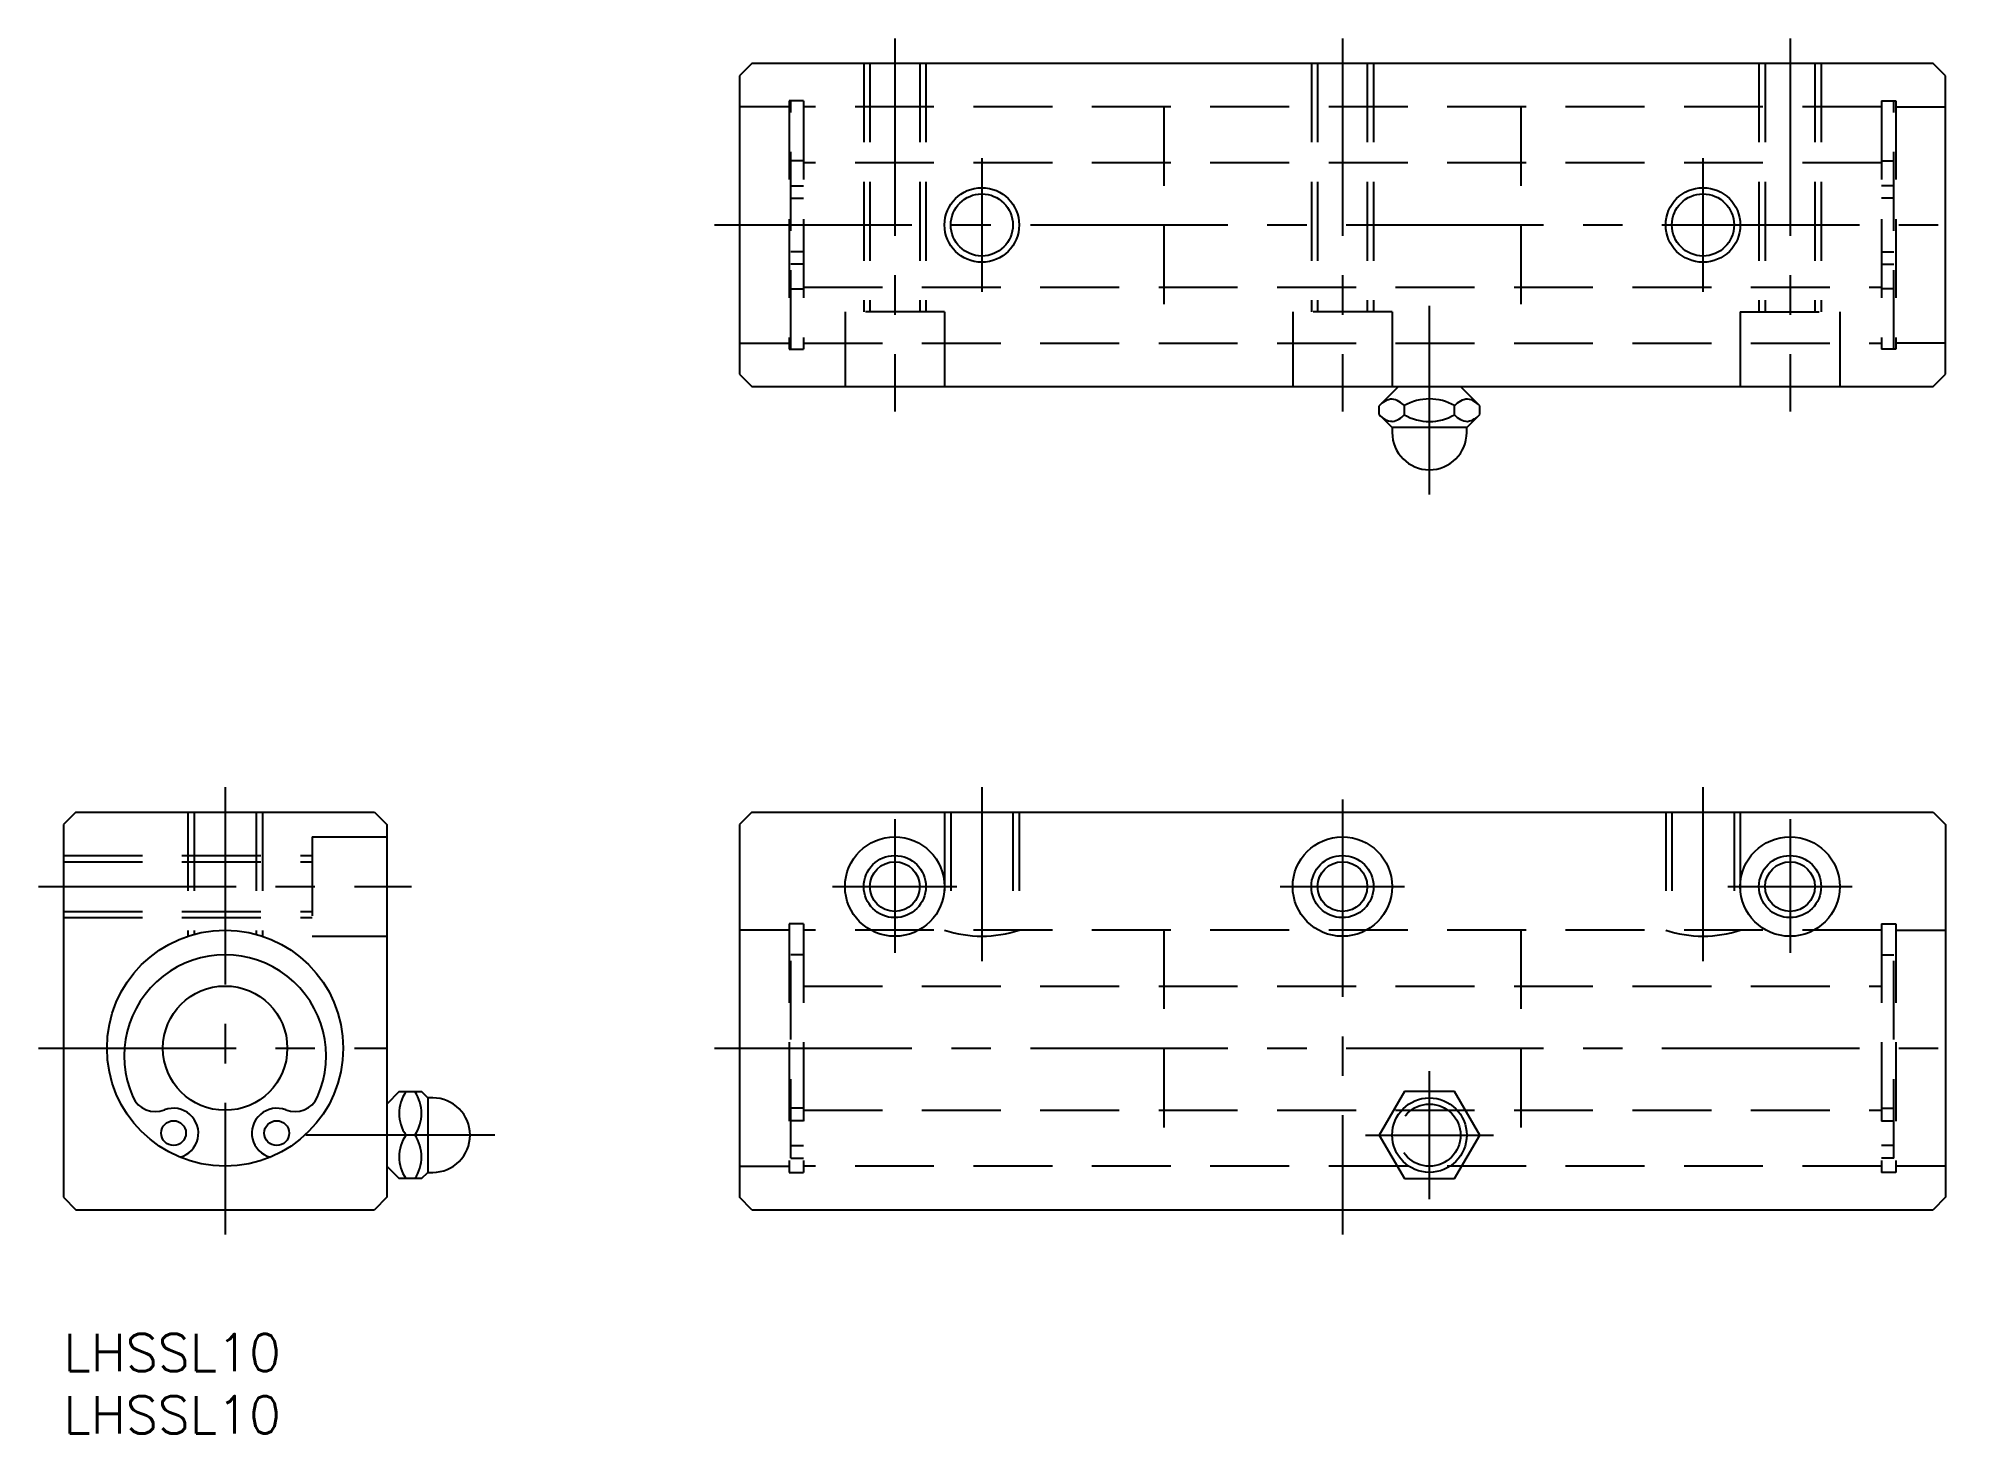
# Model space of a CAD drawing. Extents: x -2 to 153, y -8 to 104.
import ezdxf

# ---------------------------------------------------------------- set-up
doc = ezdxf.new("R2010")
doc.units = 0
doc.header["$LTSCALE"] = 0.5
doc.linetypes.add('CENTER', pattern=[50.8, 31.75, -6.35, 6.35, -6.35])
doc.linetypes.add('DASHED', pattern=[19.05, 12.7, -6.35])
doc.layers.get('0').update_dxf_attribs({"linetype": 'CONTINUOUS'})
for name, color, linetype in [('MSM_CENTER', 1, 'CENTER'), ('MSM_CONTINUOUS', 7, 'CONTINUOUS'), ('MSM_DASHED', 4, 'DASHED'), ('MSM_NARROW', 5, 'CONTINUOUS'), ('MSM_PART_NUMBER', 7, 'CONTINUOUS')]:
    doc.layers.add(name, color=color, linetype=linetype)
doc.styles.get("Standard").update_dxf_attribs({"font": 'txt.shx', "height": 3, "bigfont": 'bigfont.shx'})

# ---------------------------------------------------------------- blocks, each defined once
blk = doc.blocks.new('*U14')
at = {"layer": 'MSM_PART_NUMBER'}
blk.add_text('LHSSL10', height=3, dxfattribs=at).set_placement((0, -3))
blk = doc.blocks.new('*U15')
at = {"layer": 'MSM_PART_NUMBER'}
blk.add_text('LHSSL10', height=3, dxfattribs=at).set_placement((0, -8))

msp = doc.modelspace()

# ---------------------------------------------------------------- linework, layer by layer
for centre, radius, start, end in [((107, 73.7), 1.54, 94.9065, 139.8212), ((106.55, 73.51), 1.75, 42.4502, 79.5637), ((109.86, 71.17), 4.07, 60.1945, 119.8055), ((113.06, 73.7), 1.54, 94.9065, 139.8212), ((112.61, 73.5), 1.76, 42.5784, 79.4355), ((106.95, 74.88), 1.44, 218.7191, 266.8684), ((106.64, 75), 1.58, 278.6031, 319.5849), ((109.86, 77.49), 4.06, 240.1226, 299.8774), ((113.02, 74.9), 1.47, 219.1919, 266.3955), ((112.62, 75.16), 1.75, 280.2516, 317.4071)]:
    msp.add_arc(centre, radius, start, end)
at = {"layer": 'MSM_CENTER'}
for p, q in [((66.86, 104.24), (66.86, 74.24)), ((102.86, 104.24), (102.86, 74.24)), ((138.86, 104.24), (138.86, 74.24)), ((73.86, 94.61), (73.86, 83.86)), ((131.86, 94.61), (131.86, 83.86)), ((52.36, 89.24), (153.36, 89.24)), ((109.86, 67.54), (109.86, 82.74)), ((13, 44), (13, 8)), ((73.86, 44), (73.86, 30.01)), ((131.86, 44), (131.86, 30.01)), ((102.86, 43), (102.86, 8)), ((66.86, 41.42), (66.86, 30.67)), ((138.86, 41.42), (138.86, 30.67)), ((-2, 36), (28, 36)), ((61.86, 36), (71.86, 36)), ((97.86, 36), (107.86, 36)), ((133.86, 36), (143.86, 36)), ((-2, 23), (26, 23)), ((52.36, 23), (153.36, 23)), ((109.86, 10.85), (109.86, 21.15)), ((34.7, 16), (19.5, 16)), ((104.71, 16), (115.01, 16))]:
    msp.add_line(p, q, dxfattribs=at)
at = {"layer": 'MSM_CONTINUOUS'}
for p, q in [((55.36, 102.24), (54.36, 101.24)), ((54.36, 101.24), (54.36, 77.24)), ((150.36, 102.24), (55.36, 102.24)), ((151.36, 101.24), (150.36, 102.24)), ((151.36, 77.24), (151.36, 101.24)), ((54.36, 77.24), (55.36, 76.24)), ((55.36, 76.24), (150.36, 76.24)), ((107.36, 76.24), (105.82, 74.69)), ((113.91, 74.69), (112.36, 76.24)), ((150.36, 76.24), (151.36, 77.24)), ((105.82, 73.98), (105.82, 74.69)), ((107.84, 73.98), (107.84, 74.69)), ((111.88, 73.98), (111.88, 74.69)), ((113.91, 73.98), (113.91, 74.69)), ((105.82, 73.98), (106.86, 72.94)), ((112.86, 72.94), (113.91, 73.98)), ((106.86, 72.94), (106.86, 72.54)), ((112.86, 72.94), (106.86, 72.94)), ((112.86, 72.54), (112.86, 72.94)), ((1, 42), (0, 41)), ((1, 42), (25, 42)), ((25, 42), (26, 41)), ((55.36, 42), (54.36, 41)), ((55.36, 42), (150.36, 42)), ((150.36, 42), (151.36, 41)), ((0, 41), (0, 11)), ((26, 41), (26, 11)), ((54.36, 41), (54.36, 11)), ((151.36, 41), (151.36, 11)), ((26, 26), (26, 26)), ((27, 19.5), (26, 18.5)), ((27, 19.5), (28.8, 19.5)), ((29.3, 19), (28.8, 19.5)), ((29.3, 19), (29.3, 13)), ((29.7, 19), (29.3, 19)), ((107.84, 19.5), (105.82, 16)), ((111.88, 19.5), (107.84, 19.5)), ((113.91, 16), (111.88, 19.5)), ((105.82, 16), (107.84, 12.5)), ((111.88, 12.5), (113.91, 16)), ((26, 13.5), (27, 12.5)), ((28.8, 12.5), (27, 12.5)), ((28.8, 12.5), (29.3, 13)), ((29.3, 13), (29.7, 13)), ((107.84, 12.5), (111.88, 12.5)), ((0, 11), (1, 10)), ((26, 11), (25, 10)), ((55.36, 10), (54.36, 11)), ((151.36, 11), (150.36, 10)), ((1, 10), (25, 10)), ((55.36, 10), (150.36, 10))]:
    msp.add_line(p, q, dxfattribs=at)
for centre, radius in [((73.86, 89.24), 2.5), ((131.86, 89.24), 2.5), ((66.86, 36), 4), ((102.86, 36), 4), ((138.86, 36), 4), ((66.86, 36), 2), ((102.86, 36), 2), ((138.86, 36), 2), ((13, 23), 9.5), ((13, 23), 5), ((109.86, 16), 3), ((8.85, 16.16), 1), ((17.15, 16.16), 1)]:
    msp.add_circle(centre, radius, dxfattribs=at)
for centre, radius, start, end in [((109.86, 72.54), 3, 180, 0), ((13, 22.38), 8.12, 336.0572, 203.9428), ((7.4, 19.89), 2, 203.9428, 291.2223), ((18.6, 19.89), 2, 248.7777, 336.0572), ((30.1, 17.75), 3.1, 145.6425, 214.3575), ((25.7, 17.75), 3.1, 325.6299, 34.3701), ((29.7, 16), 3, 270, 90), ((8.85, 16.16), 2, 284.6994, 111.2223), ((17.15, 16.16), 2, 68.7777, 255.3006), ((30.1, 14.25), 3.1, 145.6279, 214.3721), ((25.7, 14.25), 3.1, 325.6765, 34.3235)]:
    msp.add_arc(centre, radius, start, end, dxfattribs=at)
at = {"layer": 'MSM_DASHED'}
for p, q in [((64.36, 102.24), (64.36, 82.24)), ((64.86, 102.24), (64.86, 82.24)), ((68.86, 102.24), (68.86, 82.24)), ((69.36, 102.24), (69.36, 82.24)), ((100.36, 102.24), (100.36, 82.24)), ((100.86, 102.24), (100.86, 82.24)), ((104.86, 102.24), (104.86, 82.24)), ((105.36, 102.24), (105.36, 82.24)), ((136.36, 102.24), (136.36, 82.24)), ((136.86, 102.24), (136.86, 82.24)), ((140.86, 102.24), (140.86, 82.24)), ((141.36, 102.24), (141.36, 82.24)), ((58.36, 98.74), (54.36, 98.74)), ((58.36, 99.24), (58.36, 79.24)), ((59.51, 99.24), (58.36, 99.24)), ((59.51, 99.24), (58.51, 99.24)), ((58.51, 79.24), (58.51, 99.24)), ((59.51, 99.24), (59.51, 79.24)), ((146.21, 98.74), (59.51, 98.74)), ((88.51, 98.74), (88.51, 79.74)), ((117.21, 98.74), (117.21, 79.74)), ((146.21, 99.24), (146.21, 79.24)), ((146.21, 99.24), (147.36, 99.24)), ((147.21, 79.24), (147.21, 99.24)), ((147.36, 99.24), (147.36, 79.24)), ((147.36, 98.74), (151.36, 98.74)), ((59.51, 94.39), (58.51, 94.39)), ((146.21, 94.24), (59.51, 94.24)), ((146.21, 94.39), (147.21, 94.39)), ((58.51, 92.39), (59.51, 92.39)), ((147.21, 92.39), (146.21, 92.39)), ((58.51, 91.39), (59.51, 91.39)), ((147.21, 91.39), (146.21, 91.39)), ((59.51, 87.09), (58.51, 87.09)), ((146.21, 87.09), (147.21, 87.09)), ((59.51, 86.09), (58.51, 86.09)), ((146.21, 86.09), (147.21, 86.09)), ((58.51, 84.09), (59.51, 84.09)), ((59.51, 84.24), (146.21, 84.24)), ((147.21, 84.09), (146.21, 84.09)), ((62.86, 82.24), (62.86, 76.24)), ((70.86, 82.24), (62.86, 82.24)), ((70.86, 82.24), (70.86, 76.24)), ((98.86, 82.24), (98.86, 76.24)), ((106.86, 82.24), (98.86, 82.24)), ((106.86, 82.24), (106.86, 76.24)), ((134.86, 82.24), (142.86, 82.24)), ((134.86, 82.24), (134.86, 76.24)), ((142.86, 82.24), (142.86, 76.24)), ((54.36, 79.74), (58.36, 79.74)), ((58.36, 79.24), (59.51, 79.24)), ((59.51, 79.74), (146.21, 79.74)), ((147.36, 79.24), (146.21, 79.24)), ((151.36, 79.74), (147.36, 79.74)), ((10, 42), (10, 32.01)), ((10.5, 42), (10.5, 32.17)), ((15.5, 42), (15.5, 32.17)), ((16, 42), (16, 32.01)), ((70.86, 42), (70.86, 32.5)), ((71.36, 42), (71.36, 32.5)), ((76.36, 42), (76.36, 32.5)), ((76.86, 42), (76.86, 32.5)), ((128.86, 42), (128.86, 32.5)), ((129.36, 42), (129.36, 32.5)), ((134.36, 42), (134.36, 32.5)), ((134.86, 42), (134.86, 32.5)), ((20, 40), (20, 32)), ((20, 40), (26, 40)), ((0, 38.5), (20, 38.5)), ((0, 38), (20, 38)), ((0, 34), (20, 34)), ((0, 33.5), (20, 33.5)), ((59.51, 33), (58.36, 33)), ((58.36, 33), (58.36, 13)), ((58.51, 14.16), (58.51, 33)), ((59.51, 33), (58.51, 33)), ((59.51, 33), (59.51, 13)), ((146.21, 33), (147.36, 33)), ((146.21, 33), (146.21, 13)), ((147.21, 14.16), (147.21, 33)), ((147.36, 33), (147.36, 13)), ((20, 32), (26, 32)), ((58.36, 32.5), (54.36, 32.5)), ((146.21, 32.5), (59.51, 32.5)), ((88.51, 32.5), (88.51, 13.5)), ((117.21, 32.5), (117.21, 13.5)), ((147.36, 32.5), (151.36, 32.5)), ((59.51, 30.5), (58.51, 30.5)), ((146.21, 30.5), (147.21, 30.5)), ((59.51, 28), (146.21, 28)), ((59.51, 18.16), (58.51, 18.16)), ((59.51, 17.16), (58.51, 17.16)), ((59.51, 18), (146.21, 18)), ((146.21, 18.16), (147.21, 18.16)), ((146.21, 17.16), (147.21, 17.16)), ((58.51, 15.16), (59.51, 15.16)), ((58.51, 14.16), (59.51, 14.16)), ((147.21, 15.16), (146.21, 15.16)), ((147.21, 14.16), (146.21, 14.16)), ((54.36, 13.5), (58.36, 13.5)), ((58.36, 13), (59.51, 13)), ((146.21, 13.5), (59.51, 13.5)), ((147.36, 13), (146.21, 13)), ((151.36, 13.5), (147.36, 13.5))]:
    msp.add_line(p, q, dxfattribs=at)
msp.add_circle((109.86, 16), 2.5, dxfattribs=at)
for centre in [(73.86, 41.51), (131.86, 41.51)]:
    msp.add_arc(centre, 9.5, 251.5915, 288.4085, dxfattribs=at)
at = {"layer": 'MSM_NARROW'}
for centre, radius in [((73.86, 89.24), 3), ((131.86, 89.24), 3), ((66.86, 36), 2.5), ((102.86, 36), 2.5), ((138.86, 36), 2.5)]:
    msp.add_circle(centre, radius, dxfattribs=at)

# ---------------------------------------------------------------- block references
at = {"layer": 'MSM_CONTINUOUS'}
for name in ['*U14', '*U15']:
    msp.add_blockref(name, (0, 0), dxfattribs=at)

doc.saveas('drawing.dxf')
